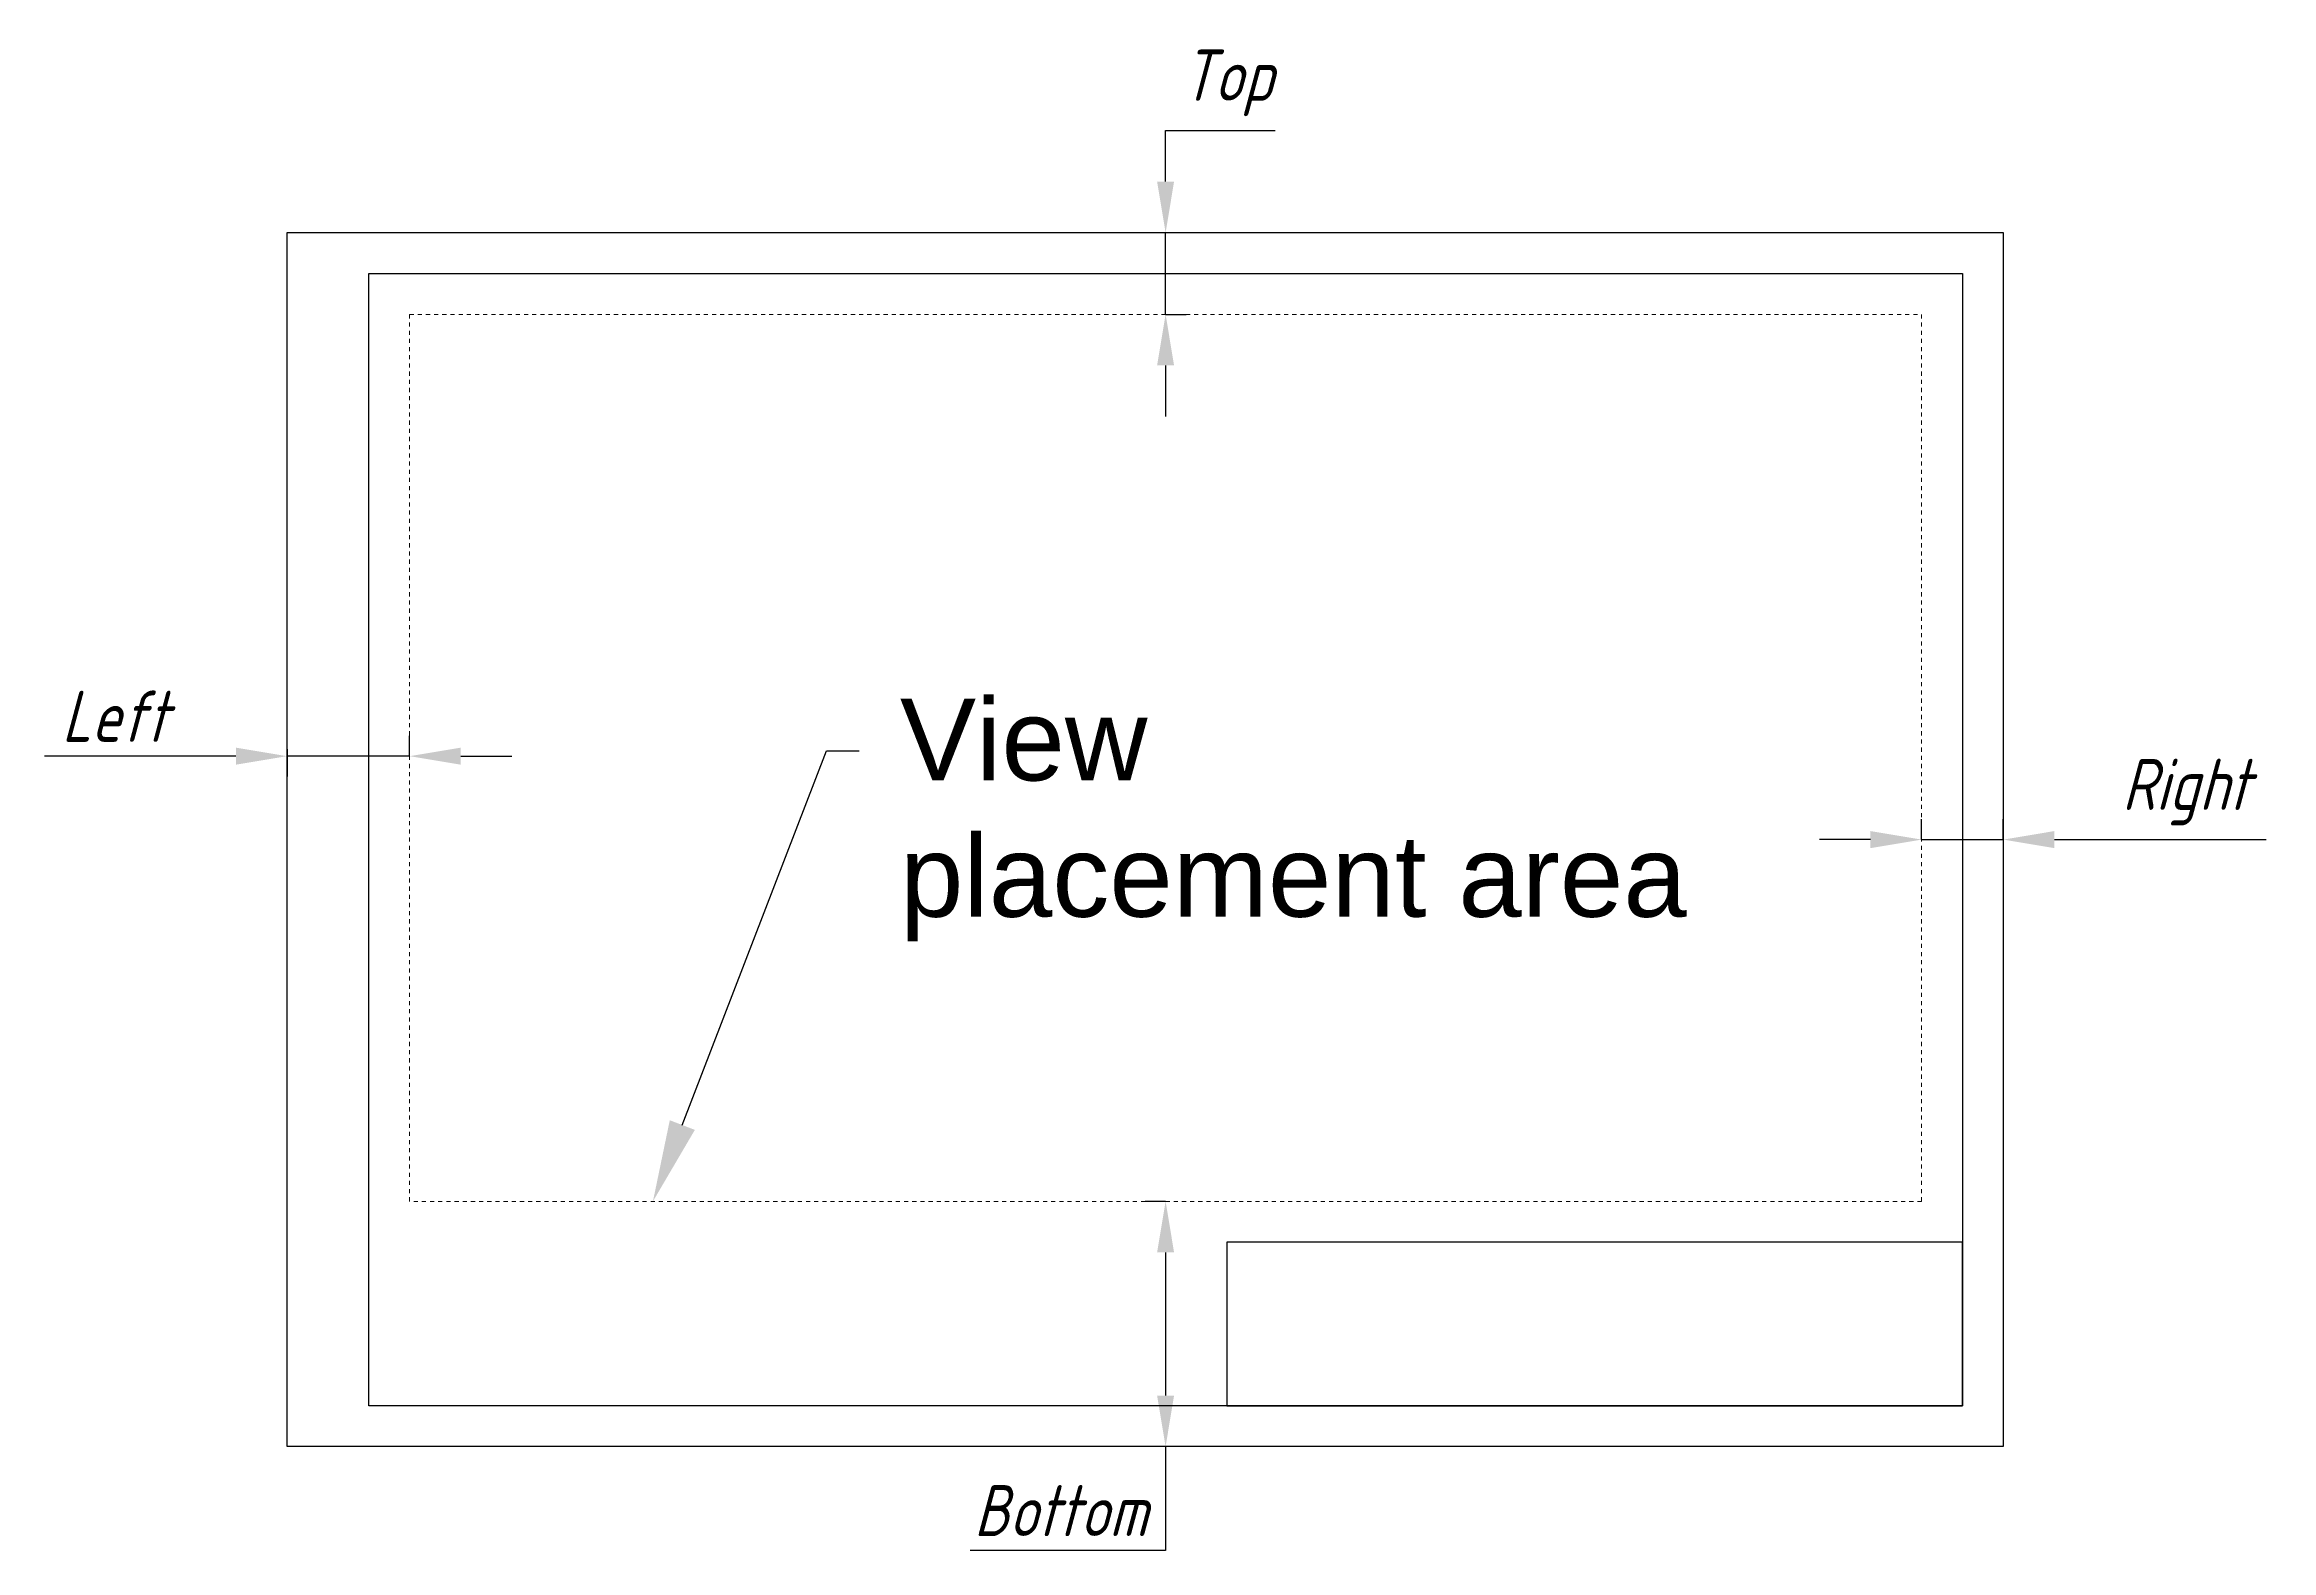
# Model space of a CAD drawing. Header units: millimetres. Extents: x 233 to 778, y 236 to 604.
import ezdxf
from ezdxf import colors
from ezdxf.entities.mleader import LeaderData, LeaderLine
from ezdxf.math import Vec2, Vec3

# ---------------------------------------------------------------- set-up
doc = ezdxf.new("R2010")
doc.units = ezdxf.units.MM
doc.linetypes.add('DASHED_1', pattern=[2, 1, -1])
doc.layers.get('Defpoints').update_dxf_attribs({"lineweight": 0})
doc.styles.add('Fasadus matmenys', font='isocpeur.ttf', dxfattribs={"width": 0.8, "oblique": 15, "height": 2.5})
doc.styles.get("Standard").update_dxf_attribs({"font": 'arial.ttf'})
doc.dimstyles.new('FS  matmenys mazgams', dxfattribs={"dimtxt": 2.5, "dimasz": 2.5, "dimexe": 1, "dimexo": 0, "dimgap": 0.7, "dimtad": 1, "dimtoh": 1, "dimtxsty": 'Fasadus matmenys', "dimcen": 1, "dimclrd": 7, "dimclre": 7, "dimclrt": 7, "dimadec": 0, "dimazin": 0, "dimtfac": 1, "dimtmove": 0, "dimatfit": 3, "dimfxl": 1, "dimtfill": 1, "dimarcsym": 0})

# ---------------------------------------------------------------- blocks, each defined once
blk = doc.blocks.new('*D3')
at = {"color": 7, "lineweight": -2, "transparency": 16777216}
for p, q in [((292.03, 431.89), (292.03, 425.22)), ((322.03, 430.22), (322.03, 435.22)), ((279.53, 430.22), (232.68, 430.22)), ((322.03, 430.22), (292.03, 430.22)), ((334.53, 430.22), (347.03, 430.22))]:
    blk.add_line(p, q, dxfattribs=at)
at = {"color": 7, "transparency": 16777216}
for points in [[(279.53, 432.3), (279.53, 428.14), (292.03, 430.22)], [(334.53, 432.3), (334.53, 428.14), (322.03, 430.22)]]:
    blk.add_solid(points, dxfattribs=at)
at = {"layer": 'Defpoints', "color": 0, "transparency": 16777216}
for p in [(292.03, 431.89), (292.03, 430.22), (322.03, 430.22)]:
    blk.add_point(p, dxfattribs=at)
at = {"color": 7, "transparency": 16777216, "insert": (249.85, 439.97), "char_height": 12.5, "attachment_point": 5, "style": 'Fasadus matmenys', "bg_fill": 3, "box_fill_scale": 1.1, "bg_fill_color": 256, "bg_fill_true_color": 13158600, "bg_fill_transparency": 0}
blk.add_mtext('Left', dxfattribs=at)
blk = doc.blocks.new('*D4')
at = {"color": 7, "lineweight": -2, "transparency": 16777216}
for p, q in [((507.03, 570.8), (507.03, 583.3)), ((507.03, 583.3), (533.88, 583.3)), ((507.03, 558.3), (512.03, 558.3)), ((507.03, 538.3), (507.03, 558.3)), ((507.03, 538.3), (512.03, 538.3)), ((507.03, 525.8), (507.03, 513.3))]:
    blk.add_line(p, q, dxfattribs=at)
at = {"color": 7, "transparency": 16777216}
for points in [[(504.95, 570.8), (509.11, 570.8), (507.03, 558.3)], [(504.95, 525.8), (509.11, 525.8), (507.03, 538.3)]]:
    blk.add_solid(points, dxfattribs=at)
at = {"layer": 'Defpoints', "color": 0, "transparency": 16777216}
for p in [(507.03, 558.3), (507.03, 558.3), (507.03, 538.3)]:
    blk.add_point(p, dxfattribs=at)
at = {"color": 7, "transparency": 16777216, "insert": (522.2, 594.93), "char_height": 12.5, "attachment_point": 5, "style": 'Fasadus matmenys', "bg_fill": 3, "box_fill_scale": 1.1, "bg_fill_color": 256, "bg_fill_true_color": 13158600, "bg_fill_transparency": 0}
blk.add_mtext('Top', dxfattribs=at)
blk = doc.blocks.new('*D5')
at = {"color": 7, "lineweight": -2, "transparency": 16777216}
for p, q in [((692.03, 409.8), (692.03, 414.8)), ((712.03, 409.8), (712.03, 414.8)), ((679.53, 409.8), (667.03, 409.8)), ((692.03, 409.8), (712.03, 409.8)), ((724.53, 409.8), (776.38, 409.8))]:
    blk.add_line(p, q, dxfattribs=at)
at = {"color": 7, "transparency": 16777216}
for points in [[(679.53, 411.89), (679.53, 407.72), (692.03, 409.8)], [(724.53, 411.89), (724.53, 407.72), (712.03, 409.8)]]:
    blk.add_solid(points, dxfattribs=at)
at = {"layer": 'Defpoints', "color": 0, "transparency": 16777216}
for p in [(692.03, 409.8), (712.03, 409.8), (712.03, 409.8)]:
    blk.add_point(p, dxfattribs=at)
at = {"color": 7, "transparency": 16777216, "insert": (756.7, 421.43), "char_height": 12.5, "attachment_point": 5, "style": 'Fasadus matmenys', "bg_fill": 3, "box_fill_scale": 1.1, "bg_fill_color": 256, "bg_fill_true_color": 13158600, "bg_fill_transparency": 0}
blk.add_mtext('Right', dxfattribs=at)
blk = doc.blocks.new('*D8')
at = {"color": 7, "lineweight": -2, "transparency": 16777216}
for p, q in [((507.03, 321.3), (502.03, 321.3)), ((507.03, 308.8), (507.03, 273.8)), ((507.03, 261.3), (502.03, 261.3)), ((507.03, 261.3), (507.03, 235.89)), ((507.03, 235.89), (459.18, 235.89))]:
    blk.add_line(p, q, dxfattribs=at)
at = {"color": 7, "transparency": 16777216}
for points in [[(504.95, 308.8), (509.11, 308.8), (507.03, 321.3)], [(504.95, 273.8), (509.11, 273.8), (507.03, 261.3)]]:
    blk.add_solid(points, dxfattribs=at)
at = {"layer": 'Defpoints', "color": 0, "transparency": 16777216}
for p in [(507.03, 321.3), (507.03, 261.3), (507.03, 261.3)]:
    blk.add_point(p, dxfattribs=at)
at = {"color": 7, "transparency": 16777216, "insert": (481.35, 245.64), "char_height": 12.5, "attachment_point": 5, "style": 'Fasadus matmenys', "bg_fill": 3, "box_fill_scale": 1.1, "bg_fill_color": 256, "bg_fill_true_color": 13158600, "bg_fill_transparency": 0}
blk.add_mtext('Bottom', dxfattribs=at)

msp = doc.modelspace()

# ---------------------------------------------------------------- linework, layer by layer
at = {"lineweight": 30}
msp.add_lwpolyline([(312.029, 271.303), (312.029, 548.303), (702.029, 548.303), (702.029, 271.303)], close=True, dxfattribs=at)
at = {"linetype": 'DASHED_1', "lineweight": 0}
msp.add_lwpolyline([(322.029, 321.303), (322.029, 538.303), (692.029, 538.303), (692.029, 321.303)], close=True, dxfattribs=at)
at = {"lineweight": 30}
msp.add_lwpolyline([(702.029, 271.303), (702.029, 311.303), (522.029, 311.303), (522.029, 271.303), (702.029, 271.303)], dxfattribs=at)
at = {"layer": 'Defpoints', "lineweight": 30}
msp.add_lwpolyline([(292.029, 261.303), (292.029, 558.303), (712.029, 558.303), (712.029, 261.303), (292.029, 261.303)], dxfattribs=at)

# ---------------------------------------------------------------- next in the draw order: dimensions: what is measured, and where the dimension line sits
dim = msp.add_linear_dim(base=(507.029, 558.303), p1=(507.029, 538.303), p2=(507.029, 558.303), angle=90, text='Top', dimstyle='FS  matmenys mazgams')
dim.commit()
dim.dimension.update_dxf_attribs({"geometry": '*D4', "text_midpoint": (522.203, 594.928)})
dim = msp.add_linear_dim(base=(292.029, 430.22), p1=(322.029, 430.22), p2=(292.029, 431.887), text='Left', dimstyle='FS  matmenys mazgams')
dim.commit()
dim.dimension.update_dxf_attribs({"geometry": '*D3', "text_midpoint": (249.854, 430.22), "dimtype": 160})
dim = msp.add_linear_dim(base=(712.029, 409.803), p1=(692.029, 409.803), p2=(712.029, 409.803), text='Right', dimstyle='FS  matmenys mazgams')
dim.commit()
dim.dimension.update_dxf_attribs({"geometry": '*D5', "text_midpoint": (756.703, 421.428)})
dim = msp.add_linear_dim(base=(507.029, 261.303), p1=(507.029, 321.303), p2=(507.029, 261.303), angle=90, text='Bottom', dimstyle='FS  matmenys mazgams')
dim.commit()
dim.dimension.update_dxf_attribs({"geometry": '*D8', "text_midpoint": (481.354, 235.894), "dimtype": 160})

# ---------------------------------------------------------------- next in the draw order: leaders
ml = msp.add_multileader_mtext('Standard')
ml.set_content('View \\Pplacement area', color=256)
ml.set_leader_properties()
ml.build(insert=Vec2(0, 0))
ml.multileader.update_dxf_attribs({"arrow_head_size": 20, "scale": 5})
ctx = ml.context
ctx.base_point, ctx.scale, ctx.char_height, ctx.arrow_head_size, ctx.landing_gap_size, ctx.plane_origin = Vec3(432.014, 431.489), 5, 20, 20, 10, Vec3(381.572, 321.303)
notes = []
notes.append((ctx, [(0, (1, 1, 0), (424.014, 431.489), (1, 0), 8, [(0, [(381.572, 321.303)], 0, [])])]))
ctx.mtext.insert, ctx.mtext.flow_direction = Vec3(442.014, 444.266), 5
for ctx, leaders in notes:
    for number, flags, end, landing, length, lines in leaders:
        leader = LeaderData()
        leader.index, (leader.has_last_leader_line, leader.has_dogleg_vector, leader.attachment_direction) = number, flags
        leader.last_leader_point, leader.dogleg_vector, leader.dogleg_length = Vec3(end), Vec3(landing), length
        for number, points, colour, breaks in lines:
            line = LeaderLine()
            line.index, line.vertices, line.color, line.breaks = number, Vec3.list(points), colors.encode_raw_color(colour), breaks
            leader.lines.append(line)
        ctx.leaders.append(leader)

doc.saveas('drawing.dxf')
